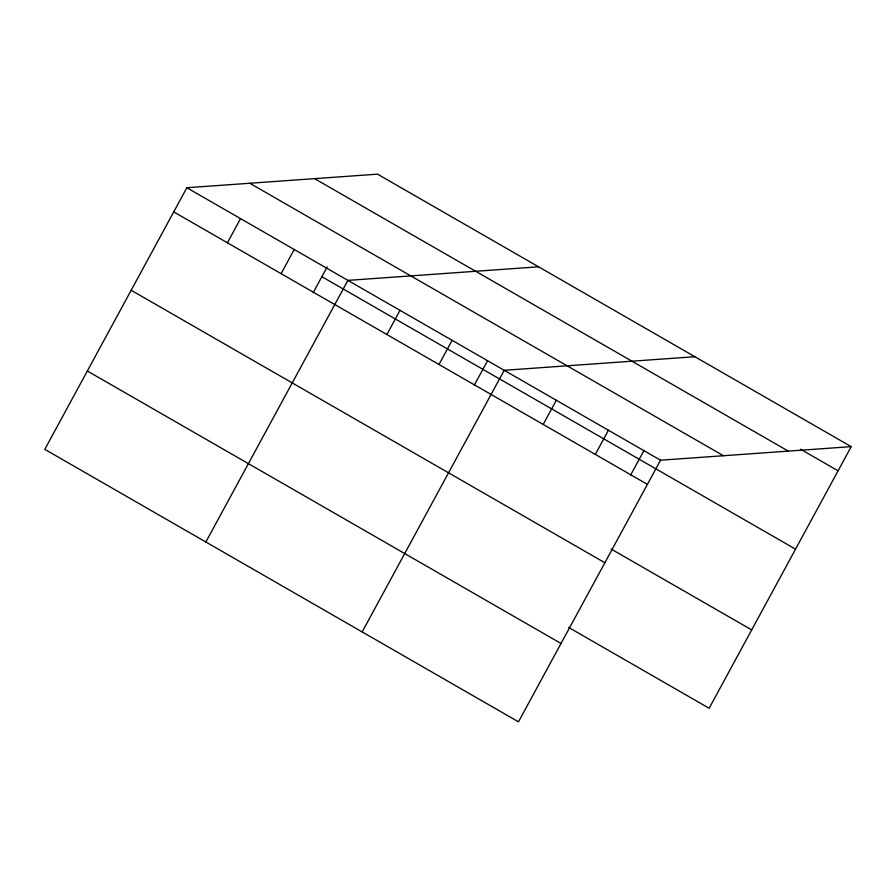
<?xml version="1.0" encoding="UTF-8"?>
<svg xmlns="http://www.w3.org/2000/svg" width="896" height="896" viewBox="0 0 896 896"><rect width="100%" height="100%" fill="white"/><g stroke="black" fill="none" stroke-linecap="round" stroke-linejoin="round"><path stroke-width="1.34" d="M851.2 446.645L377.518 174.16L186.85 187.734L44.8 449.355L518.482 721.84L660.531 460.208L851.2 446.645L709.15 708.266L568.59 627.402M227.416 242.782L240.531 218.613M281.098 273.661L294.213 249.502M313.219 292.6L327.163 266.896M205.856 542.002L347.906 280.381L538.563 266.806M386.882 334.522L400.008 310.352M438.995 364.493L452.11 340.323M474.264 385.235L487.558 360.763M362.163 631.915L504.213 370.294L694.882 356.72M543.2 424.435L556.326 400.266M595.302 454.406L608.429 430.237M630.582 475.149L643.866 450.677M800.509 449.198L838.074 470.803M314.597 178.64L788.278 451.114M249.771 183.254L723.453 455.739M186.85 187.734L660.531 460.208M321.843 276.696L795.536 549.17M173.723 211.904L647.416 484.378M611.139 549.046L751.699 629.899M131.186 290.27L604.867 562.744M87.349 371L561.03 643.474"/></g></svg>
